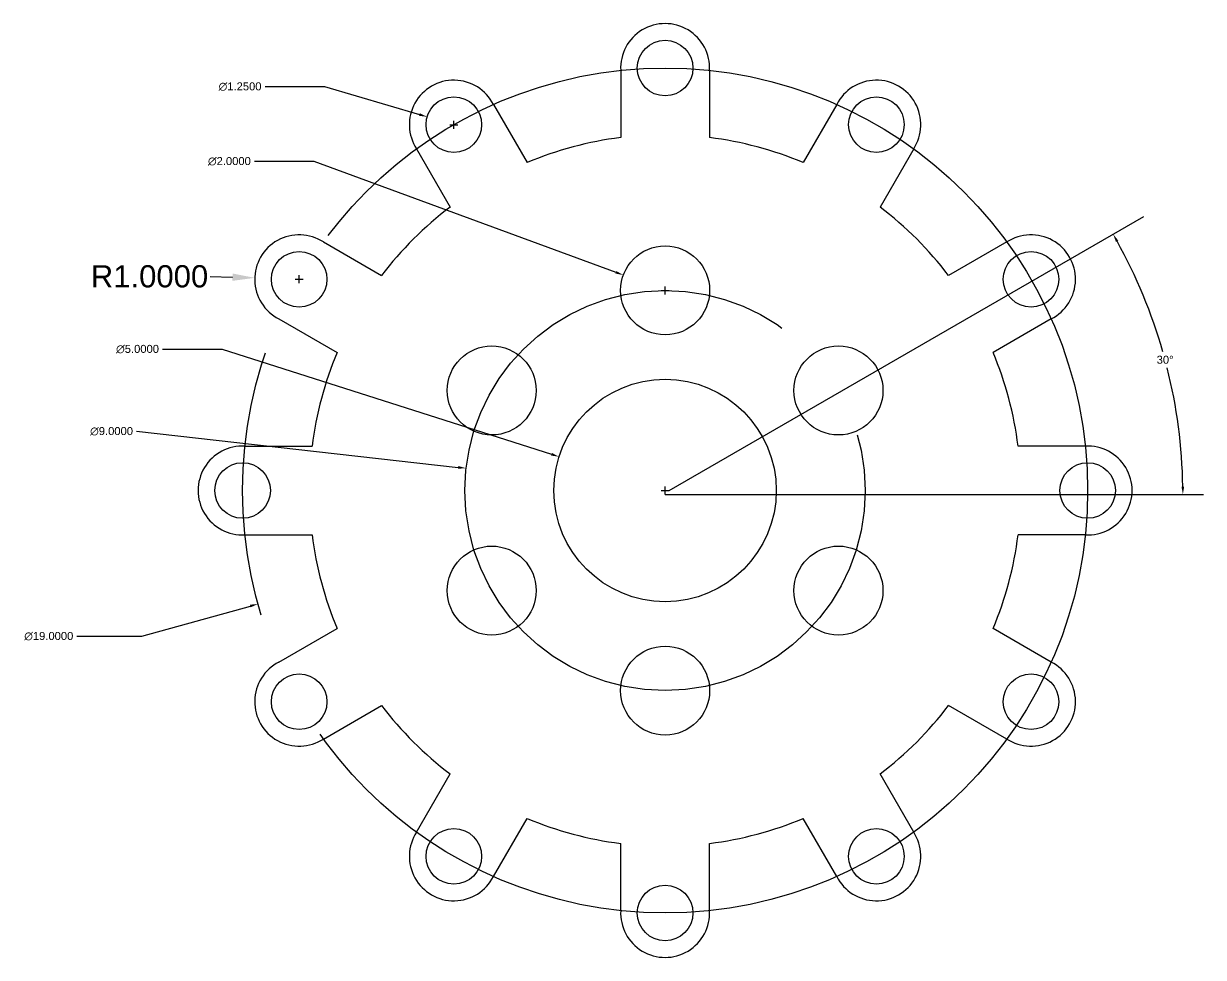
# Model space of a CAD drawing. Header units: millimetres. Extents: x 75 to 1605, y 28 to 751.
# Drawn here: x 841.9 to 868.43, y 578.51 to 599.51 of the extents above; entities that cross this region are included whole.
import ezdxf

# ---------------------------------------------------------------- set-up
doc = ezdxf.new("R2010")
doc.units = ezdxf.units.MM
doc.linetypes.add('ACAD_ISO08W100', pattern=[36, 24, -3, 6, -3])
doc.layers.get('0').update_dxf_attribs({"true_color": 0xc2ced6})
doc.styles.get("Standard").update_dxf_attribs({"font": 'arial.ttf'})
doc.dimstyles.get("Standard").update_dxf_attribs({"dimtxt": 0.18, "dimasz": 0.18, "dimexe": 0.18, "dimexo": 0.0625, "dimgap": 0.09, "dimtad": 0, "dimtih": 1, "dimtoh": 1, "dimdec": 4, "dimzin": 0, "dimdsep": 46, "dimtxsty": 'Standard', "dimcen": 0.09, "dimadec": 0, "dimazin": 0, "dimtfac": 1, "dimtdec": 4, "dimtofl": 0, "dimtmove": 0, "dimatfit": 3, "dimfxl": 1, "dimtolj": 1, "dimtzin": 0, "dimarcsym": 0})

# ---------------------------------------------------------------- blocks, each defined once
blk = doc.blocks.new('*U193')
blk.add_circle((0, 0), 0.625)
blk = doc.blocks.new('*U194')
at = {"color": 0, "linetype": 'ByBlock', "lineweight": -2, "transparency": 16777216}
for p, rotation in [((2925.77, 1559.455), 299.9999999999999), ((2921.02, 1558.183), 329.9999999999999), ((2930.52, 1558.183), 270), ((2933.997, 1554.705), 239.9999999999999), ((2916.27, 1549.955), 29.99999999999999), ((2935.27, 1549.955), 210), ((2917.542, 1545.205), 60.00000000000002), ((2933.997, 1545.205), 180), ((2930.52, 1541.728), 150), ((2921.02, 1541.728), 90.00000000000001), ((2925.77, 1540.455), 120)]:
    blk.add_blockref('*U193', p, dxfattribs=dict(at, rotation=rotation))
blk.add_blockref('*U193', (2917.542, 1554.705), dxfattribs=at)
blk = doc.blocks.new('*U195')
blk.add_circle((0, 0), 1)
blk = doc.blocks.new('*U196')
at = {"color": 0, "linetype": 'ByBlock', "lineweight": -2, "transparency": 16777216}
for p, rotation in [((2925.77, 1554.455), 299.9999999999998), ((2929.667, 1552.205), 239.9999999999999), ((2921.872, 1547.705), 59.99999999999999), ((2929.667, 1547.705), 180), ((2925.77, 1545.455), 120)]:
    blk.add_blockref('*U195', p, dxfattribs=dict(at, rotation=rotation))
blk.add_blockref('*U195', (2921.872, 1552.205), dxfattribs=at)
blk = doc.blocks.new('*D197')
at = {"color": 0, "lineweight": -2, "transparency": 16777216}
for p, q in [((846.101, 593.826), (846.601, 593.81)), ((848.01, 593.762), (848.19, 593.762)), ((848.1, 593.672), (848.1, 593.852))]:
    blk.add_line(p, q, dxfattribs=at)
at = {"color": 0, "transparency": 16777216}
blk.add_solid([(846.603, 593.893), (846.598, 593.727), (847.1, 593.794)], dxfattribs=at)
at = {"layer": 'Defpoints', "color": 0, "transparency": 16777216}
for p in [(847.1, 593.794), (848.1, 593.762)]:
    blk.add_point(p, dxfattribs=at)
at = {"color": 0, "transparency": 16777216, "insert": (844.735, 593.826), "char_height": 0.5, "attachment_point": 5}
blk.add_mtext('\\A1;R1.0000', dxfattribs=at)
blk = doc.blocks.new('*D198')
at = {"color": 0, "lineweight": -2, "transparency": 16777216}
for p, q in [((847.332, 598.095), (848.67, 598.095)), ((848.67, 598.095), (850.805, 597.467)), ((851.487, 597.239), (851.667, 597.239)), ((851.577, 597.149), (851.577, 597.329))]:
    blk.add_line(p, q, dxfattribs=at)
at = {"color": 0, "transparency": 16777216}
blk.add_solid([(850.813, 597.496), (850.796, 597.438), (850.978, 597.416)], dxfattribs=at)
at = {"layer": 'Defpoints', "color": 0, "transparency": 16777216}
for p in [(850.978, 597.416), (852.177, 597.063)]:
    blk.add_point(p, dxfattribs=at)
at = {"color": 0, "transparency": 16777216, "insert": (846.771, 598.095), "char_height": 0.18, "attachment_point": 5}
blk.add_mtext('\\A1;∅1.2500', dxfattribs=at)
blk = doc.blocks.new('*D199')
at = {"color": 0, "lineweight": -2, "transparency": 16777216}
for p, q in [((847.092, 596.415), (848.43, 596.415)), ((848.43, 596.415), (855.22, 593.919)), ((856.237, 593.512), (856.417, 593.512)), ((856.327, 593.422), (856.327, 593.602))]:
    blk.add_line(p, q, dxfattribs=at)
at = {"color": 0, "transparency": 16777216}
blk.add_solid([(855.23, 593.947), (855.209, 593.891), (855.389, 593.857)], dxfattribs=at)
at = {"layer": 'Defpoints', "color": 0, "transparency": 16777216}
for p in [(855.389, 593.857), (857.266, 593.167)]:
    blk.add_point(p, dxfattribs=at)
at = {"color": 0, "transparency": 16777216, "insert": (846.531, 596.415), "char_height": 0.18, "attachment_point": 5}
blk.add_mtext('\\A1;∅2.0000', dxfattribs=at)
blk = doc.blocks.new('*D200')
at = {"color": 0, "lineweight": -2, "transparency": 16777216}
for p, q in [((845.027, 592.191), (846.365, 592.191)), ((846.365, 592.191), (853.774, 589.827)), ((856.237, 589.012), (856.417, 589.012)), ((856.327, 588.922), (856.327, 589.102))]:
    blk.add_line(p, q, dxfattribs=at)
at = {"color": 0, "transparency": 16777216}
blk.add_solid([(853.783, 589.855), (853.765, 589.798), (853.945, 589.772)], dxfattribs=at)
at = {"layer": 'Defpoints', "color": 0, "transparency": 16777216}
for p in [(853.945, 589.772), (858.709, 588.252)]:
    blk.add_point(p, dxfattribs=at)
at = {"color": 0, "transparency": 16777216, "insert": (844.466, 592.191), "char_height": 0.18, "attachment_point": 5}
blk.add_mtext('\\A1;∅5.0000', dxfattribs=at)
blk = doc.blocks.new('*D201')
at = {"color": 0, "lineweight": -2, "transparency": 16777216}
for p, q in [((844.443, 590.343), (851.676, 589.533)), ((856.237, 589.012), (856.417, 589.012)), ((856.327, 588.922), (856.327, 589.102))]:
    blk.add_line(p, q, dxfattribs=at)
at = {"color": 0, "transparency": 16777216}
blk.add_solid([(851.68, 589.563), (851.673, 589.503), (851.855, 589.513)], dxfattribs=at)
at = {"layer": 'Defpoints', "color": 0, "transparency": 16777216}
for p in [(851.855, 589.513), (860.799, 588.512)]:
    blk.add_point(p, dxfattribs=at)
at = {"color": 0, "transparency": 16777216, "insert": (843.882, 590.343), "char_height": 0.18, "attachment_point": 5}
blk.add_mtext('\\A1;∅9.0000', dxfattribs=at)
blk = doc.blocks.new('*D202')
at = {"color": 0, "lineweight": -2, "transparency": 16777216}
for p, q in [((856.237, 589.012), (856.417, 589.012)), ((856.327, 588.922), (856.327, 589.102)), ((844.563, 585.735), (847.002, 586.414)), ((843.101, 585.735), (844.563, 585.735))]:
    blk.add_line(p, q, dxfattribs=at)
at = {"color": 0, "transparency": 16777216}
blk.add_solid([(846.994, 586.443), (847.01, 586.385), (847.176, 586.462)], dxfattribs=at)
at = {"layer": 'Defpoints', "color": 0, "transparency": 16777216}
for p in [(865.479, 591.562), (847.176, 586.462)]:
    blk.add_point(p, dxfattribs=at)
at = {"color": 0, "transparency": 16777216, "insert": (842.47, 585.735), "char_height": 0.18, "attachment_point": 5}
blk.add_mtext('\\A1;∅19.0000', dxfattribs=at)
blk = doc.blocks.new('*D203')
at = {"color": 0, "lineweight": -2, "transparency": 16777216}
for start, end in [(15.924, 29.119), (0.881, 14.08)]:
    blk.add_arc((856.261, 588.922), 11.707, start, end, dxfattribs=at)
at = {"color": 0, "transparency": 16777216}
for points in [[(866.463, 594.604), (866.515, 594.634), (866.4, 594.776)], [(867.997, 589.102), (867.937, 589.102), (867.968, 588.922)]]:
    blk.add_solid(points, dxfattribs=at)
at = {"layer": 'Defpoints', "color": 0, "transparency": 16777216}
for p in [(867.092, 595.176), (867.79, 590.955), (856.327, 588.922), (856.417, 589.012), (868.43, 588.922)]:
    blk.add_point(p, dxfattribs=at)
at = {"color": 0, "transparency": 16777216, "insert": (867.569, 591.952), "char_height": 0.18, "attachment_point": 5}
blk.add_mtext('\\A1;30°', dxfattribs=at)

msp = doc.modelspace()

# ---------------------------------------------------------------- linework, layer by layer
for p, q in [((855.32851, 598.4596), (855.32851, 596.94966)), ((857.32574, 598.4596), (857.32574, 596.94966)), ((852.46827, 597.6932), (853.22324, 596.38555)), ((860.18599, 597.6932), (859.43102, 596.38555)), ((850.73862, 596.69458), (851.49359, 595.38694)), ((861.91564, 596.69458), (861.16067, 595.38694)), ((848.64477, 594.60074), (849.95242, 593.84577)), ((864.00948, 594.60074), (862.70184, 593.84577)), ((847.64616, 592.87109), (848.95381, 592.11612)), ((865.0081, 592.87109), (863.70045, 592.11612)), ((846.87976, 590.01084), (848.3897, 590.01084)), ((865.7745, 590.01084), (864.26456, 590.01084)), ((846.87976, 588.01361), (848.3897, 588.01361)), ((865.7745, 588.01361), (864.26456, 588.01361)), ((847.64616, 585.15337), (848.95381, 585.90834)), ((865.0081, 585.15337), (863.70045, 585.90834)), ((848.64477, 583.42372), (849.95242, 584.17869)), ((864.00948, 583.42372), (862.70184, 584.17869)), ((850.73862, 581.32987), (851.49359, 582.63752)), ((861.91564, 581.32987), (861.16067, 582.63752)), ((852.46827, 580.33126), (853.22324, 581.63891)), ((860.18599, 580.33126), (859.43102, 581.63891)), ((855.32851, 579.56486), (855.32851, 581.0748)), ((857.32574, 579.56486), (857.32574, 581.0748))]:
    msp.add_line(p, q)
at = {"color": 242, "true_color": 0xcd2027}
for p, q in [((856.41713, 589.01223), (867.09237, 595.17558)), ((856.32713, 588.92223), (868.42973, 588.92223))]:
    msp.add_line(p, q, dxfattribs=at)
at = {"color": 242, "linetype": 'ACAD_ISO08W100', "true_color": 0xcd2027}
for radius in [9.5, 4.5]:
    msp.add_circle((856.32713, 589.01223), radius, dxfattribs=at)
msp.add_circle((856.32713, 589.01223), 2.5)
for centre, radius, start, end in [((856.32713, 598.51223), 1, 356.983039, 183.016961), ((851.57713, 597.23947), 1, 26.983039, 213.016961), ((861.07713, 597.23947), 1, 326.983039, 153.016961), ((856.32713, 589.01223), 8, 97.170751, 112.829249), ((856.32713, 589.01223), 8, 67.170751, 82.829249), ((856.32713, 589.01223), 8, 127.170751, 142.829249), ((856.32713, 589.01223), 8, 37.170751, 52.829249), ((848.09989, 593.76223), 1, 56.983039, 243.016961), ((864.55437, 593.76223), 1, 296.983039, 123.016961), ((856.32713, 589.01223), 8, 157.170751, 172.829249), ((856.32713, 589.01223), 8, 7.170751, 22.829249), ((846.82713, 589.01223), 1, 86.983039, 273.016961), ((865.82713, 589.01223), 1, 266.983039, 93.016961), ((856.32713, 589.01223), 8, 187.170751, 202.829249), ((856.32713, 589.01223), 8, 337.170751, 352.829249), ((848.09989, 584.26223), 1, 116.983039, 303.016961), ((864.55437, 584.26223), 1, 236.983039, 63.016961), ((856.32713, 589.01223), 8, 217.170751, 232.829249), ((856.32713, 589.01223), 8, 307.170751, 322.829249), ((856.32713, 589.01223), 8, 247.170751, 262.829249), ((856.32713, 589.01223), 8, 277.170751, 292.829249), ((851.57713, 580.78499), 1, 146.983039, 333.016961), ((861.07713, 580.78499), 1, 206.983039, 33.016961), ((856.32713, 579.51223), 1, 176.983039, 3.016961)]:
    msp.add_arc(centre, radius, start, end)

# ---------------------------------------------------------------- block references
for name in ['*U194', '*U196']:
    msp.add_blockref(name, (-2069.44244, -960.94308))

# ---------------------------------------------------------------- dimensions: what is measured, and where the dimension line sits
at = {"color": 242, "true_color": 0xcd2027}
for p1, p2, picture, middle in [((852.1767, 597.06302), (850.97755, 597.41591), '*D198', (846.77123, 598.09491)), ((857.26573, 593.16724), (855.38852, 593.85722), '*D199', (846.53106, 596.41486)), ((858.70885, 588.25236), (853.94541, 589.7721), '*D200', (844.46554, 592.19073)), ((865.47855, 591.56203), (847.17571, 586.46242), '*D202', (842.46998, 585.73452)), ((860.79919, 588.51157), (851.85506, 589.51288), '*D201', (844.44313, 590.34267))]:
    dim = msp.add_diameter_dim_2p(p1=p1, p2=p2, dimstyle='Standard', dxfattribs=at)
    dim.commit()
    dim.dimension.update_dxf_attribs({"geometry": picture, "text_midpoint": middle, "dimtype": 163})
dim = msp.add_angular_dim_2l(base=(867.79044, 590.95514), line1=((856.32713, 588.92223), (868.42973, 588.92223)), line2=((856.41713, 589.01223), (867.09237, 595.17558)), dimstyle='Standard', dxfattribs=at)
dim.commit()
dim.dimension.update_dxf_attribs({"geometry": '*D203', "text_midpoint": (867.56939, 591.95224)})
dim = msp.add_radius_dim(center=(848.09989, 593.76223), mpoint=(847.10039, 593.79403), dimstyle='Standard', override={"dimtxt": 0.5, "dimasz": 0.5, "dimexe": 1}, dxfattribs=at)
dim.commit()
dim.dimension.update_dxf_attribs({"geometry": '*D197', "text_midpoint": (844.73464, 593.82584)})

doc.saveas('drawing.dxf')
